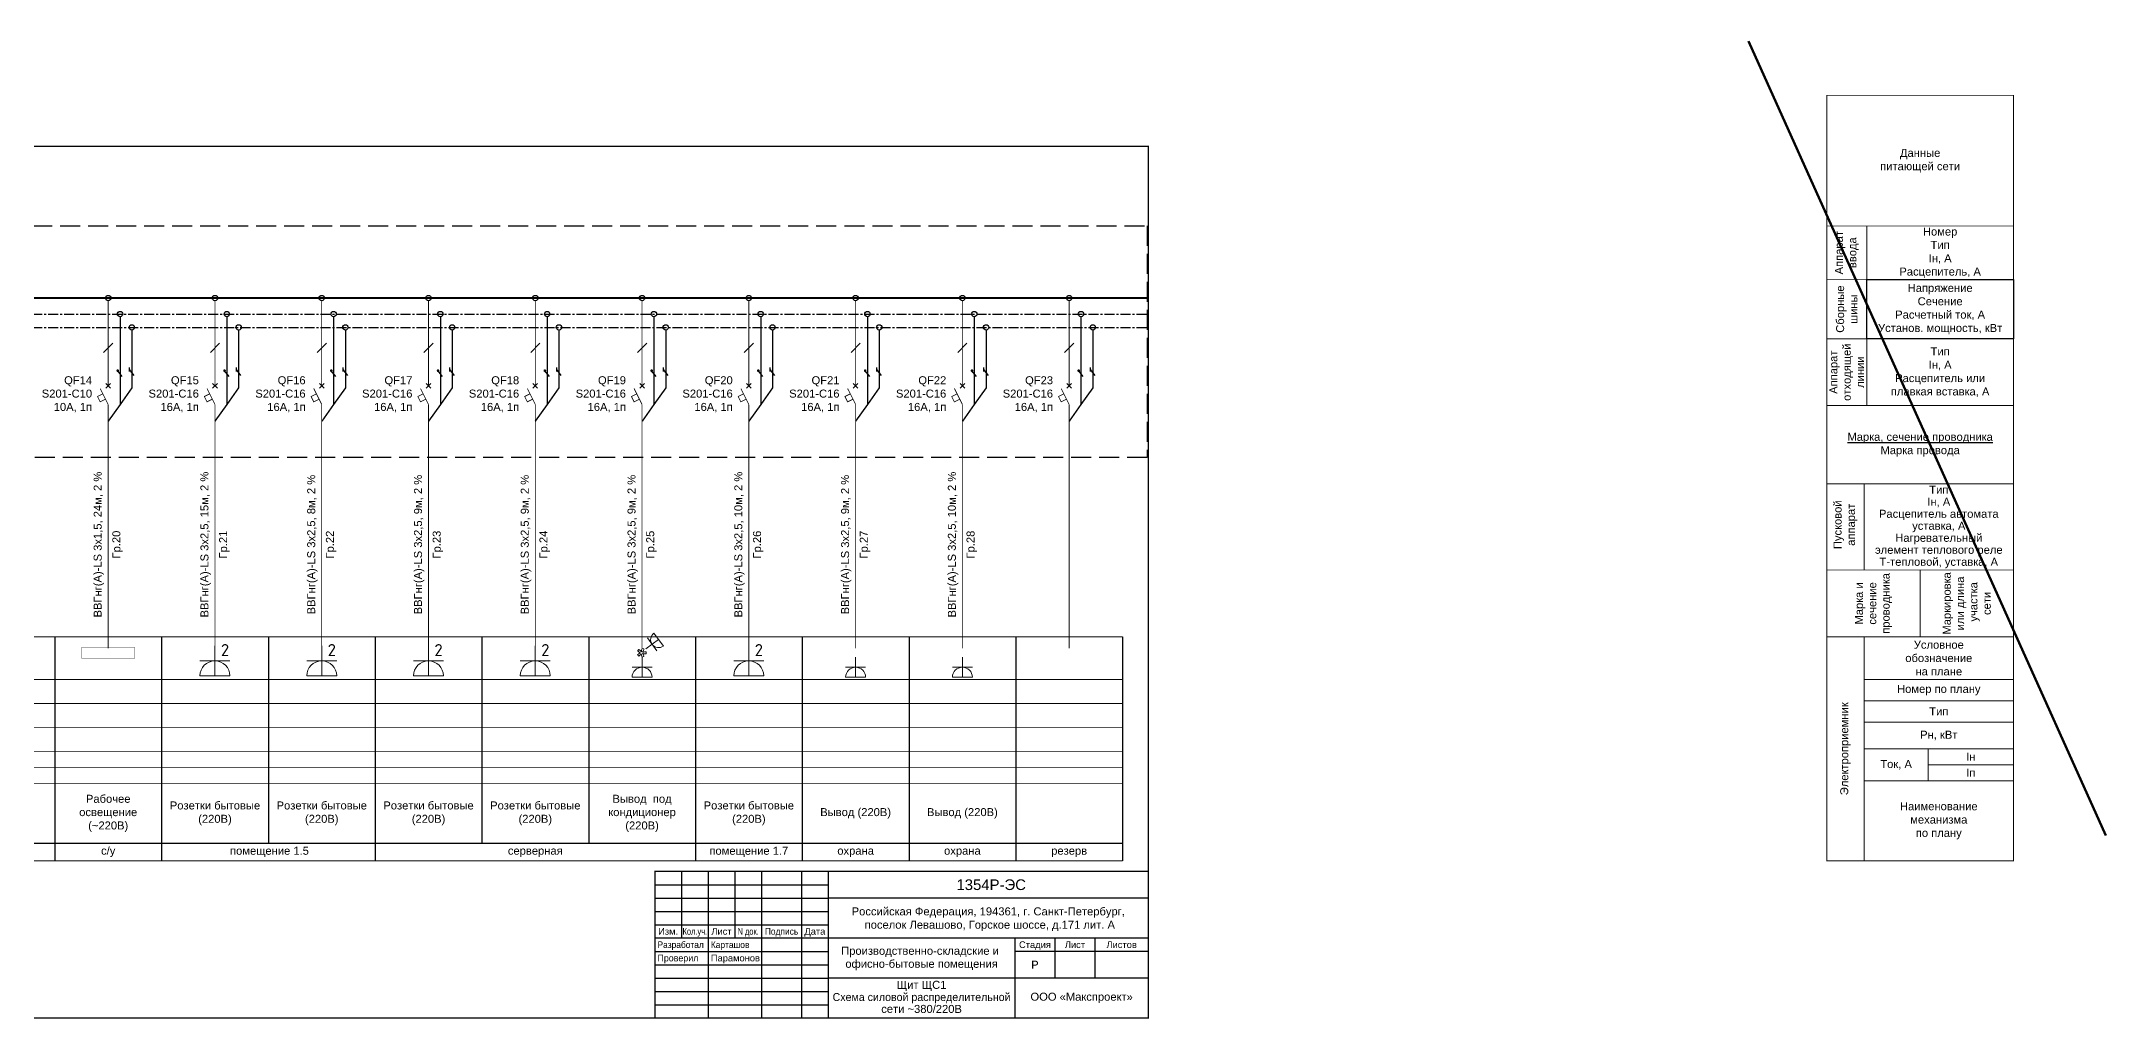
# Model space of a CAD drawing. Header units: millimetres. Extents: x -7047 to 653546, y -441812 to -147059.
# Drawn here: x 576152 to 653546, y -266499 to -229850 of the extents above; entities that cross this region are included whole.
import ezdxf
from ezdxf.enums import TextEntityAlignment as Align

# ---------------------------------------------------------------- set-up
doc = ezdxf.new("R2010")
doc.units = ezdxf.units.MM
for name, pattern in [('CENTER', [2, 1.25, -0.25, 0.25, -0.25]), ('CENTERX2', [4, 2.5, -0.5, 0.5, -0.5]), ('GOST2.303 4', [7, 5, -2, 0])]:
    doc.linetypes.add(name, pattern=pattern)
for name, color, linetype in [('$TEXT', 250, 'Continuous'), ('$ФОРМАТКА', 7, 'Continuous'), ('4Kabel', 7, 'Continuous'), ('4Obor', 2, 'Continuous'), ('4Text', 5, 'Continuous'), ('4Vspomog', 7, 'Continuous')]:
    doc.layers.add(name, color=color, linetype=linetype)
for name, color, linetype, lineweight in [('$Оbорудование', 173, 'Continuous', 20), ('$Оbорудование @ 1', 173, 'Continuous', 20), ('$Оbорудование @ 150', 173, 'Continuous', 20), ('$Оbорудование @ 60', 173, 'Continuous', 20), ('1-Стена Газоbетонная', 194, 'Continuous', 60)]:
    doc.layers.add(name, color=color, linetype=linetype, lineweight=lineweight)
doc.styles.add('Arial', font='arial.ttf', dxfattribs={"height": 3.5})
doc.styles.add('ESKD', font='arial.ttf', dxfattribs={"width": 0.8, "height": 3})
doc.styles.add('GOST_B 0.0', font='isocpeur.ttf')

# ---------------------------------------------------------------- blocks, each defined once
blk = doc.blocks.new('$БлокРозеток 2п+PEскрыт_IP2X')
at = {"layer": '$Оbорудование', "lineweight": 20}
for points in [[(0, 0), (0, 5)], [(-2.5, 2.5), (2.5, 2.5)]]:
    blk.add_lwpolyline(points, dxfattribs=at)
blk.add_lwpolyline([(-2.5, 0, -1), (2.5, 0), (-2.5, 0)], format="xyb", dxfattribs=at)
at = {"style": 'GOST_B 0.0'}
blk.add_attdef('КОЛИЧЕСТВОРОЗЕТОК', text='', height=2, dxfattribs=at).set_placement((1, 2.7), align=Align.BOTTOM_LEFT)
blk = doc.blocks.new('$Розетка 2п+PEcкрыт_IP2x')
at = {"layer": '$Оbорудование', "lineweight": 20}
blk.add_lwpolyline([(-2.5, 0, -1), (2.5, 0), (-2.5, 0)], format="xyb", dxfattribs=at)
for points in [[(-2.5, 2.5), (2.5, 2.5)], [(0, 0), (0, 5)]]:
    blk.add_lwpolyline(points, dxfattribs=at)
blk = doc.blocks.new('*U184')
at = {"layer": '$Оbорудование @ 1', "rotation": 35.85142707695863}
blk.add_blockref('$Розетка 2п+PEcкрыт_IP2x', (156, 98), dxfattribs=at)
at = {"layer": '$Оbорудование @ 60', "xscale": 60, "yscale": 60, "zscale": 60, "rotation": 35.85142707695862}
blk.add_blockref('$Розетка 2п+PEcкрыт_IP2x', (156, 98), dxfattribs=at)
blk = doc.blocks.new('вывод кондиционер')
for p, q in [((-163, 373), (-174, 409)), ((-154, 471), (-124, 493)), ((-58, 493), (-27, 471)), ((-7, 409), (-19, 374)), ((-163, 373), (-163, 373)), ((-74, 334), (-110, 334))]:
    blk.add_line(p, q)
for points in [[(-174, 409), (-147, 417), (-127, 422), (-113, 423)], [(-104, 398), (-124, 388), (-144, 380), (-163, 373)], [(-113, 423), (-133, 446), (-147, 462), (-154, 471)], [(-124, 493), (-115, 479), (-104, 461), (-92, 438)], [(-110, 334), (-109, 365), (-107, 386), (-104, 398)], [(-92, 438), (-83, 456), (-72, 474), (-58, 493)], [(-19, 374), (-35, 379), (-55, 387), (-79, 398)], [(-79, 398), (-75, 371), (-73, 350), (-74, 334)], [(-27, 471), (-41, 452), (-55, 436), (-70, 422)], [(-70, 422), (-57, 421), (-35, 417), (-7, 409)]]:
    blk.add_open_spline(points, degree=3)
at = {"layer": '$Оbорудование', "color": 1, "linetype": 'ByBlock'}
blk.add_blockref('*U184', (0, 0), dxfattribs=at)

msp = doc.modelspace()

# ---------------------------------------------------------------- linework, layer by layer
at = {"layer": '$ФОРМАТКА', "linetype": 'Continuous', "const_width": 50}
msp.add_lwpolyline([(488072.8, -266473.8), (617653.6, -266473.8), (617653.6, -233794), (488072.8, -233794)], close=True, dxfattribs=at)
at = {"layer": '$ФОРМАТКА'}
msp.add_lwpolyline([(617653.6, -266473.8, 50, 50, 0), (599153.6, -266473.8, 50, 50, 0), (599153.6, -260973.8, 50, 50, 0), (617653.6, -260973.8, 50, 50, 0)], format="xyseb", close=True, dxfattribs=at)
for points in [[(599153.6, -261473.8), (605653.6, -261473.8)], [(599153.6, -261973.8), (599153.6, -266473.8)], [(599153.6, -261973.8), (605653.6, -261973.8)], [(599153.6, -262473.8), (605653.6, -262473.8)], [(599153.6, -262973.8), (605653.6, -262973.8)], [(600153.6, -263473.8), (600153.6, -263473.8)], [(602153.6, -263473.8), (602153.6, -263473.8)], [(599153.6, -263973.8), (605653.6, -263973.8)], [(599153.6, -264473.8), (605653.6, -264473.8)], [(599153.6, -264973.8), (605653.6, -264973.8)], [(599153.6, -265473.8), (605653.6, -265473.8)], [(599153.6, -265973.8), (605653.6, -265973.8)]]:
    msp.add_lwpolyline(points, dxfattribs=at)
at = {"layer": '$ФОРМАТКА', "const_width": 50}
for points in [[(600153.6, -263473.8), (600153.6, -260973.8)], [(601153.6, -266473.8), (601153.6, -260973.8)], [(602153.6, -263473.8), (602153.6, -260973.8)], [(603153.6, -266473.8), (603153.6, -260973.8)], [(604653.6, -266473.8), (604653.6, -260973.8)], [(605653.6, -266473.8), (605653.6, -260973.8)], [(605653.6, -261973.8), (617653.6, -261973.8)], [(599153.6, -263473.8), (617653.6, -263473.8)], [(612653.6, -266473.8), (612653.6, -263473.8)], [(614153.6, -264973.8), (614153.6, -263473.8)], [(615653.6, -264973.8), (615653.6, -263473.8)], [(612653.6, -263973.8), (617653.6, -263973.8)], [(605653.6, -264973.8), (617653.6, -264973.8)]]:
    msp.add_lwpolyline(points, dxfattribs=at)
at = {"color": 7}
for points, const_width in [([(526724.6, -239477.6), (617613.4, -239477.6)], 80), ([(524623.2, -252177.6), (616687.9, -252177.6)], 30), ([(524623.2, -253777.6), (616687.9, -253777.6)], 30), ([(524623.2, -254679.9), (616687.9, -254679.9)], 30), ([(524623.2, -255582.1), (616687.9, -255582.1)], 30), ([(524623.2, -256484.4), (616687.9, -256484.4)], 30), ([(524623.2, -257084.4), (616687.9, -257084.4)], 30), ([(524623.2, -257684.4), (616687.9, -257684.4)], 30), ([(500606.3, -260577.6), (616687.9, -260577.6)], 30)]:
    msp.add_lwpolyline(points, dxfattribs=dict(at, const_width=const_width))
for points in [[(578488.5, -241518.9), (578833.8, -241173.6)], [(582491.3, -241518.9), (582836.6, -241173.6)], [(586494.1, -241518.9), (586839.4, -241173.6)], [(590497, -241518.9), (590842.3, -241173.6)], [(594499.8, -241518.9), (594845.1, -241173.6)], [(598502.6, -241518.9), (598847.9, -241173.6)], [(602505.4, -241518.9), (602850.7, -241173.6)], [(606508.2, -241518.9), (606853.5, -241173.6)], [(610511, -241518.9), (610856.3, -241173.6)], [(614513.9, -241518.9), (614859.1, -241173.6)], [(578572.8, -242857.6), (578749.6, -242680.8)], [(578749.6, -242857.6), (578572.8, -242680.8)], [(582575.6, -242857.6), (582752.4, -242680.8)], [(582752.4, -242857.6), (582575.6, -242680.8)], [(586578.4, -242857.6), (586755.2, -242680.8)], [(586755.2, -242857.6), (586578.4, -242680.8)], [(590581.2, -242857.6), (590758, -242680.8)], [(590758, -242857.6), (590581.2, -242680.8)], [(594584, -242857.6), (594760.8, -242680.8)], [(594760.8, -242857.6), (594584, -242680.8)], [(598586.8, -242857.6), (598763.6, -242680.8)], [(598763.6, -242857.6), (598586.8, -242680.8)], [(602589.7, -242857.6), (602766.4, -242680.8)], [(602766.4, -242857.6), (602589.7, -242680.8)], [(606592.5, -242857.6), (606769.3, -242680.8)], [(606769.3, -242857.6), (606592.5, -242680.8)], [(610595.3, -242857.6), (610772.1, -242680.8)], [(610772.1, -242857.6), (610595.3, -242680.8)], [(614598.1, -242857.6), (614774.9, -242680.8)], [(614774.9, -242857.6), (614598.1, -242680.8)], [(576659.8, -252177.6), (576659.8, -260577.6)], [(576659.8, -252177.6), (576659.8, -260577.6)], [(576659.8, -252177.6), (576659.8, -260577.6)], [(580662.6, -252177.6), (580662.6, -260577.6)], [(584665.4, -252177.6), (584665.4, -259910.8)], [(588668.2, -252177.6), (588668.2, -260577.6)], [(592671, -252177.6), (592671, -259910.8)], [(596673.8, -252177.6), (596673.8, -259910.8)], [(600676.6, -252177.6), (600676.6, -260577.6)], [(604679.5, -252177.6), (604679.5, -260577.6)], [(608682.3, -252177.6), (608682.3, -260577.6)], [(612685.1, -252177.6), (612685.1, -260577.6)], [(616687.9, -252177.6), (616687.9, -260577.6)], [(524623.2, -259910.8), (616687.9, -259910.8)]]:
    msp.add_lwpolyline(points, dxfattribs=at)
at = {"color": 7, "const_width": 20}
msp.add_lwpolyline([(577661.2, -252977.6), (579661.2, -252977.6), (579661.2, -252577.6), (577661.2, -252577.6)], close=True, dxfattribs=at)
at = {"layer": '1-Стена Газоbетонная', "color": 7}
msp.add_lwpolyline([(640149.3, -229849.8), (653545.6, -259623.8)], dxfattribs=at)
at = {"layer": '4Kabel', "color": 7, "linetype": 'CENTERX2', "ltscale": 150}
for p, q in [((500214.2, -240077.6), (617613.4, -240077.6)), ((500214.2, -240577.6), (617613.4, -240577.6))]:
    msp.add_line(p, q, dxfattribs=at)
at = {"layer": '4Kabel', "color": 7}
for p, q in [((579104.7, -240177.6), (579104.7, -243469.2)), ((579548.2, -240677.6), (579548.2, -242847.5)), ((583107.5, -240177.6), (583107.5, -243469.2)), ((583551, -240677.6), (583551, -242847.5)), ((587110.3, -240177.6), (587110.3, -243469.2)), ((587553.8, -240677.6), (587553.8, -242847.5)), ((591113.1, -240177.6), (591113.1, -243469.2)), ((591556.6, -240677.6), (591556.6, -242847.5)), ((595115.9, -240177.6), (595115.9, -243469.2)), ((595559.4, -240677.6), (595559.4, -242847.5)), ((599118.7, -240177.6), (599118.7, -243469.2)), ((599562.3, -240677.6), (599562.3, -242847.5)), ((603121.6, -240177.6), (603121.6, -243469.2)), ((603565.1, -240677.6), (603565.1, -242847.5)), ((607124.4, -240177.6), (607124.4, -243469.2)), ((607567.9, -240677.6), (607567.9, -242847.5)), ((611127.2, -240177.6), (611127.2, -243469.2)), ((611570.7, -240677.6), (611570.7, -242847.5)), ((615130, -240177.6), (615130, -243469.2)), ((615573.5, -240677.6), (615573.5, -242847.5)), ((579190.2, -242424.8), (579019.1, -242200.4)), ((579633.8, -242379.5), (579462.6, -242155.1)), ((583193.1, -242424.8), (583021.9, -242200.4)), ((583636.6, -242379.5), (583465.4, -242155.1)), ((587195.9, -242424.8), (587024.7, -242200.4)), ((587639.4, -242379.5), (587468.2, -242155.1)), ((591198.7, -242424.8), (591027.5, -242200.4)), ((591642.2, -242379.5), (591471.1, -242155.1)), ((595201.5, -242424.8), (595030.4, -242200.4)), ((595645, -242379.5), (595473.9, -242155.1)), ((599204.3, -242424.8), (599033.2, -242200.4)), ((599647.8, -242379.5), (599476.7, -242155.1)), ((603207.1, -242424.8), (603036, -242200.4)), ((603650.6, -242379.5), (603479.5, -242155.1)), ((607209.9, -242424.8), (607038.8, -242200.4)), ((607653.5, -242379.5), (607482.3, -242155.1)), ((611212.8, -242424.8), (611041.6, -242200.4)), ((611656.3, -242379.5), (611485.1, -242155.1)), ((615215.6, -242424.8), (615044.4, -242200.4)), ((615659.1, -242379.5), (615487.9, -242155.1)), ((579548.2, -242847.5), (579104.7, -243469.2)), ((583551, -242847.5), (583107.5, -243469.2)), ((587553.8, -242847.5), (587110.3, -243469.2)), ((591556.6, -242847.5), (591113.1, -243469.2)), ((595559.4, -242847.5), (595115.9, -243469.2)), ((599562.3, -242847.5), (599118.7, -243469.2)), ((603565.1, -242847.5), (603121.6, -243469.2)), ((607567.9, -242847.5), (607124.4, -243469.2)), ((611570.7, -242847.5), (611127.2, -243469.2)), ((615573.5, -242847.5), (615130, -243469.2)), ((579104.7, -243469.2), (578661.2, -244090.9)), ((583107.5, -243469.2), (582664, -244090.9)), ((587110.3, -243469.2), (586666.8, -244090.9)), ((591113.1, -243469.2), (590669.6, -244090.9)), ((595115.9, -243469.2), (594672.4, -244090.9)), ((599118.7, -243469.2), (598675.2, -244090.9)), ((603121.6, -243469.2), (602678.1, -244090.9)), ((607124.4, -243469.2), (606680.9, -244090.9)), ((611127.2, -243469.2), (610683.7, -244090.9)), ((615130, -243469.2), (614686.5, -244090.9))]:
    msp.add_line(p, q, dxfattribs=at)
at = {"layer": '4Kabel', "color": 7, "linetype": 'CENTER'}
for p, q in [((579462.6, -242230.1), (579462.6, -242080.1)), ((583465.4, -242230.1), (583465.4, -242080.1)), ((587468.2, -242230.1), (587468.2, -242080.1)), ((591471.1, -242230.1), (591471.1, -242080.1)), ((595473.9, -242230.1), (595473.9, -242080.1)), ((599476.7, -242230.1), (599476.7, -242080.1)), ((603479.5, -242230.1), (603479.5, -242080.1)), ((607482.3, -242230.1), (607482.3, -242080.1)), ((611485.1, -242230.1), (611485.1, -242080.1)), ((615487.9, -242230.1), (615487.9, -242080.1))]:
    msp.add_line(p, q, dxfattribs=at)
at = {"layer": '4Kabel', "color": 7, "linetype": 'Continuous', "const_width": 30}
for points in [[(578661.2, -242769.2), (578661.2, -239577.6)], [(582664, -242769.2), (582664, -239577.6)], [(586666.8, -242769.2), (586666.8, -239577.6)], [(590669.6, -242769.2), (590669.6, -239577.6)], [(594672.4, -242769.2), (594672.4, -239577.6)], [(598675.2, -242769.2), (598675.2, -239577.6)], [(602678.1, -242769.2), (602678.1, -239577.6)], [(606680.9, -242769.2), (606680.9, -239577.6)], [(610683.7, -242769.2), (610683.7, -239577.6)], [(614686.5, -242769.2), (614686.5, -239577.6)], [(578661.2, -243469.2), (578661.2, -252610)], [(582664, -243469.2), (582664, -252610)], [(586666.8, -243469.2), (586666.8, -252610)], [(590669.6, -243469.2), (590669.6, -252610)], [(594672.4, -243469.2), (594672.4, -252610)], [(598675.2, -243469.2), (598675.2, -252610)], [(602678.1, -243469.2), (602678.1, -252610)], [(606680.9, -243469.2), (606680.9, -252610)], [(610683.7, -243469.2), (610683.7, -252610)], [(614686.5, -243469.2), (614686.5, -252610)]]:
    msp.add_lwpolyline(points, dxfattribs=at)
at = {"layer": '4Kabel', "color": 7, "const_width": 50}
for points in [[(578994.1, -242200.4, 1), (579044.1, -242200.4, 1)], [(582996.9, -242200.4, 1), (583046.9, -242200.4, 1)], [(586999.7, -242200.4, 1), (587049.7, -242200.4, 1)], [(591002.5, -242200.4, 1), (591052.5, -242200.4, 1)], [(595005.4, -242200.4, 1), (595055.4, -242200.4, 1)], [(599008.2, -242200.4, 1), (599058.2, -242200.4, 1)], [(603011, -242200.4, 1), (603061, -242200.4, 1)], [(607013.8, -242200.4, 1), (607063.8, -242200.4, 1)], [(611016.6, -242200.4, 1), (611066.6, -242200.4, 1)], [(615019.4, -242200.4, 1), (615069.4, -242200.4, 1)]]:
    msp.add_lwpolyline(points, format="xyb", close=True, dxfattribs=at)
at = {"layer": '4Kabel', "color": 7}
for centre in [(578661.2, -239477.6), (582664, -239477.6), (582664, -239477.6), (586666.8, -239477.6), (590669.6, -239477.6), (594672.4, -239477.6), (598675.2, -239477.6), (602678.1, -239477.6), (606680.9, -239477.6), (610683.7, -239477.6), (614686.5, -239477.6), (579104.7, -240077.6), (579548.2, -240577.6), (583107.5, -240077.6), (583551, -240577.6), (587110.3, -240077.6), (587553.8, -240577.6), (591113.1, -240077.6), (591556.6, -240577.6), (595115.9, -240077.6), (595559.4, -240577.6), (599118.7, -240077.6), (599562.3, -240577.6), (603121.6, -240077.6), (603565.1, -240577.6), (607124.4, -240077.6), (607567.9, -240577.6), (611127.2, -240077.6), (611570.7, -240577.6), (615130, -240077.6), (615573.5, -240577.6)]:
    msp.add_circle(centre, 100, dxfattribs=at)
at = {"layer": '4Obor', "color": 7, "linetype": 'Continuous', "const_width": 30}
for points in [[(578661.2, -243469.2), (578361.2, -242869.2)], [(582664, -243469.2), (582364, -242869.2)], [(586666.8, -243469.2), (586366.8, -242869.2)], [(590669.6, -243469.2), (590369.6, -242869.2)], [(594672.4, -243469.2), (594372.4, -242869.2)], [(598675.2, -243469.2), (598375.2, -242869.2)], [(602678.1, -243469.2), (602378.1, -242869.2)], [(606680.9, -243469.2), (606380.9, -242869.2)], [(610683.7, -243469.2), (610383.7, -242869.2)], [(614686.5, -243469.2), (614386.5, -242869.2)], [(578461.2, -243069.2), (578261.2, -243169.2), (578361.2, -243369.2), (578561.2, -243269.2)], [(582464, -243069.2), (582264, -243169.2), (582364, -243369.2), (582564, -243269.2)], [(586466.8, -243069.2), (586266.8, -243169.2), (586366.8, -243369.2), (586566.8, -243269.2)], [(590469.6, -243069.2), (590269.6, -243169.2), (590369.6, -243369.2), (590569.6, -243269.2)], [(594472.4, -243069.2), (594272.4, -243169.2), (594372.4, -243369.2), (594572.4, -243269.2)], [(598475.2, -243069.2), (598275.2, -243169.2), (598375.2, -243369.2), (598575.2, -243269.2)], [(602478.1, -243069.2), (602278.1, -243169.2), (602378.1, -243369.2), (602578.1, -243269.2)], [(606480.9, -243069.2), (606280.9, -243169.2), (606380.9, -243369.2), (606580.9, -243269.2)], [(610483.7, -243069.2), (610283.7, -243169.2), (610383.7, -243369.2), (610583.7, -243269.2)], [(614486.5, -243069.2), (614286.5, -243169.2), (614386.5, -243369.2), (614586.5, -243269.2)]]:
    msp.add_lwpolyline(points, dxfattribs=at)
at = {"layer": '4Vspomog', "color": 7, "const_width": 30}
for points in [[(643088.3, -260577.6), (650088.3, -260577.6), (650088.3, -231877.6), (643088.3, -231877.6)], [(643088.3, -236777.6), (644588.3, -236777.6), (644588.3, -241007.1), (643088.3, -241007.1)], [(644588.3, -236777.6), (650088.3, -236777.6), (650088.3, -238777.6), (644588.3, -238777.6)], [(643088.3, -241007.1), (644588.3, -241007.1), (644588.3, -243507.1), (643088.3, -243507.1)], [(644588.3, -241007.1), (650088.3, -241007.1), (650088.3, -243507.1), (644588.3, -243507.1)], [(643088.3, -246445.3), (644488.3, -246445.3), (644488.3, -249677.6), (643088.3, -249677.6)], [(644488.3, -246445.3), (650088.3, -246445.3), (650088.3, -249677.6), (644488.3, -249677.6)], [(643088.3, -249677.6), (646588.3, -249677.6), (646588.3, -252177.6), (643088.3, -252177.6)], [(646588.3, -249677.6), (650088.3, -249677.6), (650088.3, -252177.6), (646588.3, -252177.6)], [(643088.3, -252177.6), (644488.3, -252177.6), (644488.3, -260577.6), (643088.3, -260577.6)], [(644488.3, -252177.6), (650088.3, -252177.6), (650088.3, -253777.6), (644488.3, -253777.6)], [(644488.3, -253777.6), (650088.3, -253777.6), (650088.3, -254577.6), (644488.3, -254577.6)], [(644488.3, -254577.6), (650088.3, -254577.6), (650088.3, -255377.6), (644488.3, -255377.6)], [(644488.3, -255377.6), (650088.3, -255377.6), (650088.3, -256377.6), (644488.3, -256377.6)], [(644488.3, -256377.6), (646888.3, -256377.6), (646888.3, -257577.6), (644488.3, -257577.6)], [(646888.3, -256377.6), (650088.3, -256377.6), (650088.3, -256977.6), (646888.3, -256977.6)], [(644488.3, -257577.6), (650088.3, -257577.6), (650088.3, -260577.6), (644488.3, -260577.6)], [(646888.3, -256977.6), (650088.3, -256977.6), (650088.3, -257577.6), (646888.3, -257577.6)]]:
    msp.add_lwpolyline(points, close=True, dxfattribs=at)
at = {"layer": '4Vspomog', "color": 7, "linetype": 'GOST2.303 4', "ltscale": 150}
msp.add_lwpolyline([(499157.7, -236767.8), (617613.2, -236767.8), (617613.8, -245457.9), (499157.7, -245457.9)], close=True, dxfattribs=at)
at = {"layer": '4Vspomog', "color": 7, "const_width": 30}
for points in [[(644588.3, -238777.6), (643088.3, -238777.6)], [(646588.3, -246445.3), (643088.3, -246445.3), (643088.3, -243507.1), (646588.3, -243507.1)], [(646588.3, -243507.1), (650088.3, -243507.1), (650088.3, -246445.3), (646588.3, -246445.3)]]:
    msp.add_lwpolyline(points, dxfattribs=at)
at = {"layer": '4Vspomog', "color": 7}
msp.add_lwpolyline([(644588.3, -238777.6), (650088.3, -238777.6), (650088.3, -241007.1), (644588.3, -241007.1)], close=True, dxfattribs=at)

# ---------------------------------------------------------------- block references
at = {"layer": '$Оbорудование', "color": 0, "linetype": 'ByBlock', "xscale": 2, "yscale": 2, "zscale": 2, "rotation": 90}
msp.add_blockref('вывод кондиционер', (599493.1, -252596.3), dxfattribs=at)
at = {"layer": '$Оbорудование @ 150', "color": 0, "linetype": 'ByBlock', "xscale": 225, "yscale": 225, "zscale": 225}
for p in [(582661.9, -253643.6), (586664.7, -253643.6), (590667.5, -253643.6), (594670.4, -253643.6), (594670.4, -253643.6), (602676, -253643.6)]:
    msp.add_blockref('$БлокРозеток 2п+PEскрыт_IP2X', p, dxfattribs=at).add_auto_attribs({'КОЛИЧЕСТВОРОЗЕТОК': '2'})
at = {"layer": '$Оbорудование @ 150', "color": 0, "linetype": 'ByBlock', "xscale": 150, "yscale": 150, "zscale": 150}
for p in [(598675.7, -253695.2), (606681.3, -253695.2), (610684.1, -253695.2)]:
    msp.add_blockref('$БлокРозеток 2п+PEскрыт_IP2X', p, dxfattribs=at)

# ---------------------------------------------------------------- texts
at = {"layer": '$TEXT', "color": 0, "style": 'Arial'}
for s, p in [('Российская Федерация, 194361, г. Санкт-Петербург,', (611653.6, -262473.8)), (' поселок Левашово, Горское шоссе, д.171 лит. А', (611653.6, -262973.8)), ('Производственно-складские и ', (609153.6, -263952.4)), ('офисно-бытовые помещения', (609153.6, -264439))]:
    msp.add_text(s, height=300, dxfattribs=at).set_placement(p, align=Align.MIDDLE_CENTER)
at = {"layer": '$TEXT', "color": 0, "ltscale": 5, "style": 'Arial'}
for s, p in [('Щит ЩC1', (609153.6, -265228.3)), ('сети ~380/220В', (609153.6, -266131.5))]:
    msp.add_text(s, height=300, dxfattribs=at).set_placement(p, align=Align.MIDDLE_CENTER)
at = {"layer": '$TEXT', "color": 0, "ltscale": 5, "style": 'Arial', "width": 0.95}
msp.add_text('Схема силовой распределительной', height=300, dxfattribs=at).set_placement((609153.6, -265686.2), align=Align.MIDDLE_CENTER)
at = {"layer": '$ФОРМАТКА', "style": 'Arial'}
for s, height, p in [('1354Р-ЭС', 400, (611763.8, -261473.8)), ('Изм.', 250, (599653.6, -263223.8)), ('Лист', 250, (601653.6, -263223.8)), ('Дата', 250, (605153.6, -263223.8)), ('Стадия', 250, (613403.6, -263723.8)), ('Лист', 250, (614903.6, -263723.8)), ('Листов', 250, (616653.6, -263723.8)), ('Р', 300, (613403.6, -264473.8)), ('ООО «Макспроект»', 300, (615153.6, -265673.8))]:
    msp.add_text(s, height=height, dxfattribs=at).set_placement(p, align=Align.MIDDLE_CENTER)
for s, width, p in [('Кол.уч.', 0.7, (600653.6, -263223.8)), ('N док.', 0.8, (602653.6, -263223.8)), ('Подпись', 0.9, (603903.6, -263223.8))]:
    msp.add_text(s, height=250, dxfattribs=dict(at, width=width)).set_placement(p, align=Align.MIDDLE_CENTER)
at = {"layer": '$ФОРМАТКА', "ltscale": 5, "style": 'Arial'}
for s, width, p in [('Разработал', 0.9, (599253.6, -263723.8)), ('Карташов', 0.9, (601253.6, -263723.8)), ('Проверил', 0.95, (599253.6, -264223.8))]:
    msp.add_text(s, height=250, dxfattribs=dict(at, width=width)).set_placement(p, align=Align.MIDDLE_LEFT)
msp.add_text('Парамонов', height=250, dxfattribs=at).set_placement((601253.6, -264223.8), align=Align.MIDDLE_LEFT)
at = {"layer": '4Text', "color": 7, "char_height": 300, "style": 'ESKD'}
for s, insert, width, attachment_point in [('{\\W1;Данные\\Pпитающей сети}', (646588.3, -234327.6), 7000, 5), ('{\\W1;Номер\\PТип\\PIн, А\\PРасцепитель, А}', (647338.3, -237777.6), 5500, 5), ('{\\W1;Напряжение\\PCечение \\PРасчетный ток, А\\PУстанов. мощность, кВт}', (647338.3, -239892.3), 5500, 5), ('{\\W1;Тип\\PIн, А\\PРасцепитель или\\Pплавкая вставка, А}', (647338.3, -242257.1), 5500, 5), ('{\\W1;QF14\\PS201-C10\\P10A, 1п}', (578057, -243087.6), 2177.971, 6), ('{\\W1;QF15\\PS201-C16\\P16A, 1п}', (582059.8, -243087.6), 2177.971, 6), ('{\\W1;QF16\\PS201-C16\\P16A, 1п}', (586062.6, -243087.6), 2177.971, 6), ('{\\W1;QF17\\PS201-C16\\P16A, 1п}', (590065.4, -243087.6), 2177.971, 6), ('{\\W1;QF18\\PS201-C16\\P16A, 1п}', (594068.2, -243087.6), 2177.971, 6), ('{\\W1;QF19\\PS201-C16\\P16A, 1п}', (598071.1, -243087.6), 2177.971, 6), ('{\\W1;QF20\\PS201-C16\\P16A, 1п}', (602073.9, -243087.6), 2177.971, 6), ('{\\W1;QF21\\PS201-C16\\P16A, 1п}', (606076.7, -243087.6), 2177.971, 6), ('{\\W1;QF22\\PS201-C16\\P16A, 1п}', (610079.5, -243087.6), 2177.971, 6), ('{\\W1;QF23\\PS201-C16\\P16A, 1п}', (614082.3, -243087.6), 2177.971, 6), ('{\\W1;\\LМарка, сечение проводника\\l\\PМарка провода}', (646588.3, -244976.2), 7000, 5), ('{\\W1;Условное\\Pобозначение\\Pна плане}', (647288.3, -252977.6), 5600, 5), ('{\\W1;Номер по плану}', (647288.3, -254177.6), 5600, 5), ('{\\W1;Тип}', (647288.3, -254975.3), 5600, 5), ('{\\W1;Рн, кВт}', (647288.3, -255877.6), 5600, 5), ('{\\W1;Ток, А}', (645688.3, -256977.6), 2400, 5), ('{\\W1;Iн}', (648488.3, -256677.6), 3200, 5), ('{\\W1;Iп}', (648488.3, -257277.6), 3200, 5), ('{\\W1;Рабочее\\Pосвещение\\P(~220В)}', (578661.2, -258797.6), 4002.815, 5), ('{\\fArial|b0|i0|c204|p34;\\W1;Розетки бытовые\\P\\fArial|b0|i0|c0|p34;(220\\fArial|b0|i0|c204|p34;В\\fArial|b0|i0|c0|p34;)        }', (582664, -258797.6), 4002.815, 5), ('{\\fArial|b0|i0|c204|p34;\\W1;Розетки бытовые\\P\\fArial|b0|i0|c0|p34;(220\\fArial|b0|i0|c204|p34;В\\fArial|b0|i0|c0|p34;)        }', (586666.8, -258797.6), 4002.815, 5), ('{\\fArial|b0|i0|c204|p34;\\W1;Розетки бытовые\\P\\fArial|b0|i0|c0|p34;(220\\fArial|b0|i0|c204|p34;В\\fArial|b0|i0|c0|p34;)        }', (590669.6, -258797.6), 4002.815, 5), ('{\\fArial|b0|i0|c204|p34;\\W1;Розетки бытовые\\P\\fArial|b0|i0|c0|p34;(220\\fArial|b0|i0|c204|p34;В\\fArial|b0|i0|c0|p34;)        }', (594672.4, -258797.6), 4002.815, 5), ('{\\fArial|b0|i0|c204|p34;\\W1;Вывод  под кондиционер\\P\\fArial|b0|i0|c0|p34;(220\\fArial|b0|i0|c204|p34;В\\fArial|b0|i0|c0|p34;)        }', (598675.2, -258797.6), 4002.815, 5), ('{\\W1;Розетки бытовые\\P(220В)        }', (602678.1, -258797.6), 4002.815, 5), ('{\\W1;Наименование\\Pмеханизма\\Pпо плану}', (647288.3, -259077.6), 5600, 5), ('{\\W1;Вывод (220В)        }', (606680.9, -258797.6), 4002.815, 5), ('{\\W1;Вывод (220В)        }', (610683.7, -258797.6), 4002.815, 5), ('{\\fArial|b0|i0|c204|p34;\\W1;с/у}', (578661.2, -260244.2), 4002.815, 5), ('{\\fArial|b0|i0|c204|p34;\\W1;помещение 1.5}', (584707.3, -260244.2), 4002.815, 5), ('{\\fArial|b0|i0|c204|p34;\\W1;серверная}', (594672.4, -260244.2), 4002.815, 5), ('{\\fArial|b0|i0|c204|p34;\\W1;помещение 1.7}', (602678.1, -260244.2), 4002.815, 5), ('{\\W1;охрана}', (606680.9, -260244.2), 4002.815, 5), ('{\\W1;охрана}', (610683.7, -260244.2), 4002.815, 5), ('{\\W1;резерв}', (614686.5, -260244.2), 4002.815, 5)]:
    msp.add_mtext(s, dxfattribs=dict(at, insert=insert, width=width, attachment_point=attachment_point))
at = {"layer": '4Text', "color": 7, "char_height": 300, "attachment_point": 5, "rotation": 90, "style": 'ESKD'}
for s, insert, width in [('{\\W1;Аппарат вводa}', (643838.3, -237777.6), 2000), ('{\\W1;Сборные шины}', (643838.3, -239892.3), 2229.526), ('{\\W1;Аппарат\\Pотходящей\\Pлинии}', (643838.3, -242257.1), 2500), ('{\\W1;Пусковой\\Pаппарат}', (643788.3, -247977.6), 3400), ('{\\W1;Марка и\\Pсечение\\Pпроводника}', (644838.3, -250927.6), 2500), ('{\\W1;Маркировка\\Pили длина\\P участка\\Pсети}', (648338.3, -250927.6), 2500), ('{\\W1;Электроприемник}', (643788.3, -256377.6), 8400)]:
    msp.add_mtext(s, dxfattribs=dict(at, insert=insert, width=width))
at = {"layer": '4Text', "color": 7, "char_height": 300, "width": 6936.551, "attachment_point": 5, "rotation": 90, "line_spacing_factor": 1.4, "style": 'ESKD'}
for s, insert in [('{\\fArial|b0|i0|c204|p34;\\W1;ВВГнг\\fArial|b0|i0|c0|p34;(A)-LS 3\\fArial|b0|i0|c204|p34;х\\fArial|b0|i0|c0|p34;1,5, 24\\fArial|b0|i0|c204|p34;м\\fArial|b0|i0|c0|p34;, 2 %\\P\\fArial|b0|i0|c204|p34;Гр\\fArial|b0|i0|c0|p34;.20}', (578661.2, -248720.8)), ('{\\fArial|b0|i0|c204|p34;\\W1;ВВГнг\\fArial|b0|i0|c0|p34;(A)-LS 3\\fArial|b0|i0|c204|p34;х\\fArial|b0|i0|c0|p34;2,5, 15\\fArial|b0|i0|c204|p34;м\\fArial|b0|i0|c0|p34;, 2 %\\P\\fArial|b0|i0|c204|p34;Гр\\fArial|b0|i0|c0|p34;.21}', (582664, -248720.8)), ('{\\fArial|b0|i0|c204|p34;\\W1;ВВГнг\\fArial|b0|i0|c0|p34;(A)-LS 3\\fArial|b0|i0|c204|p34;х\\fArial|b0|i0|c0|p34;2,5, 10\\fArial|b0|i0|c204|p34;м\\fArial|b0|i0|c0|p34;, 2 %\\P\\fArial|b0|i0|c204|p34;Гр\\fArial|b0|i0|c0|p34;.26}', (602678.1, -248720.8)), ('{\\W1;ВВГнг(A)-LS 3х2,5, 10м, 2 %\\PГр.28}', (610683.7, -248720.8)), ('{\\fArial|b0|i0|c204|p34;\\W1;ВВГнг\\fArial|b0|i0|c0|p34;(A)-LS 3\\fArial|b0|i0|c204|p34;х\\fArial|b0|i0|c0|p34;2,5, 8\\fArial|b0|i0|c204|p34;м\\fArial|b0|i0|c0|p34;, 2 %\\P\\fArial|b0|i0|c204|p34;Гр\\fArial|b0|i0|c0|p34;.22}', (586666.8, -248720.8)), ('{\\fArial|b0|i0|c204|p34;\\W1;ВВГнг\\fArial|b0|i0|c0|p34;(A)-LS 3\\fArial|b0|i0|c204|p34;х\\fArial|b0|i0|c0|p34;2,5, 9\\fArial|b0|i0|c204|p34;м\\fArial|b0|i0|c0|p34;, 2 %\\P\\fArial|b0|i0|c204|p34;Гр\\fArial|b0|i0|c0|p34;.23}', (590669.6, -248720.8)), ('{\\fArial|b0|i0|c204|p34;\\W1;ВВГнг\\fArial|b0|i0|c0|p34;(A)-LS 3\\fArial|b0|i0|c204|p34;х\\fArial|b0|i0|c0|p34;2,5, 9\\fArial|b0|i0|c204|p34;м\\fArial|b0|i0|c0|p34;, 2 %\\P\\fArial|b0|i0|c204|p34;Гр\\fArial|b0|i0|c0|p34;.24}', (594672.4, -248720.8)), ('{\\fArial|b0|i0|c204|p34;\\W1;ВВГнг\\fArial|b0|i0|c0|p34;(A)-LS 3\\fArial|b0|i0|c204|p34;х\\fArial|b0|i0|c0|p34;2,5, 9\\fArial|b0|i0|c204|p34;м\\fArial|b0|i0|c0|p34;, 2 %\\P\\fArial|b0|i0|c204|p34;Гр\\fArial|b0|i0|c0|p34;.25}', (598675.2, -248720.8)), ('{\\W1;ВВГнг(A)-LS 3х2,5, 9м, 2 %\\PГр.27}', (606680.9, -248720.8))]:
    msp.add_mtext(s, dxfattribs=dict(at, insert=insert))
at = {"layer": '4Text', "color": 7, "insert": (647288.3, -248061.4), "char_height": 300, "width": 5600, "attachment_point": 5, "line_spacing_factor": 0.9, "style": 'ESKD'}
msp.add_mtext('{\\W1;Тип\\PIн, А\\PРасцепитель автомата\\Pуставка, А\\PНагревательный\\Pэлемент теплового реле\\PТ-тепловой, уставка, А}', dxfattribs=at)

doc.saveas('drawing.dxf')
